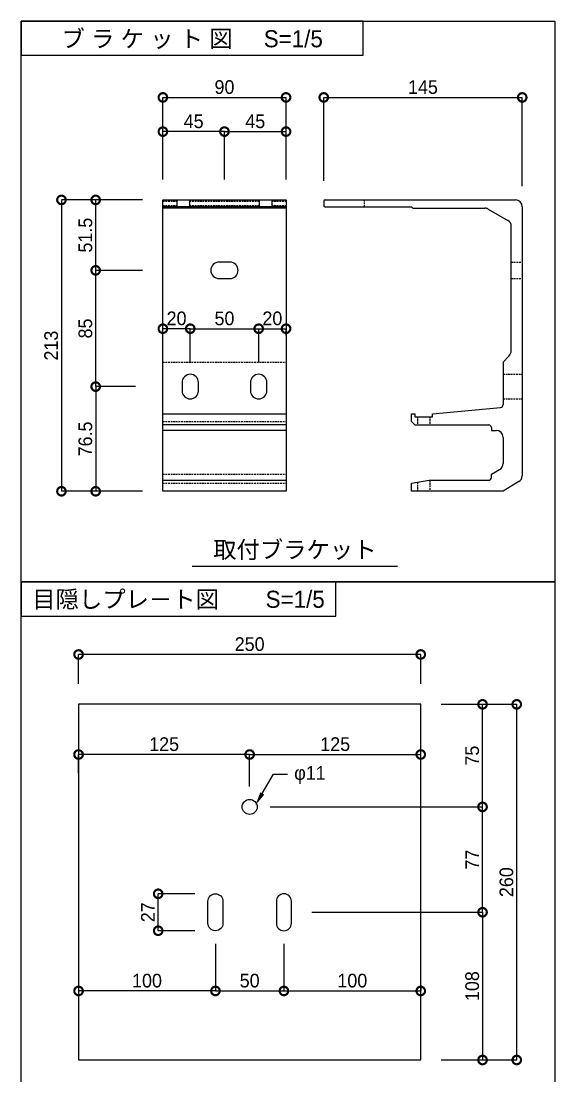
# Model space of a CAD drawing. Header units: millimetres. Extents: x 2183 to 14812, y 264 to 8523.
# Drawn here: x 14032 to 14422, y 4053 to 4824 of the extents above; entities that cross this region are included whole.
import ezdxf
from ezdxf import colors
from ezdxf.entities.mleader import LeaderData, LeaderLine
from ezdxf.enums import TextEntityAlignment as Align
from ezdxf.math import Vec2, Vec3

# ---------------------------------------------------------------- set-up
doc = ezdxf.new("R2010")
doc.units = ezdxf.units.MM
doc.header["$LTSCALE"] = 0.2
doc.linetypes.add('HIDDEN', pattern=[9.525, 6.35, -3.175])
doc.layers.get('Defpoints').update_dxf_attribs({"color": 9})
for name, color, linetype in [('寸法1', 2, 'Continuous'), ('引出線', 2, 'Continuous'), ('文字1', 2, 'Continuous'), ('製品', 4, 'Continuous'), ('鋼材', 4, 'Continuous'), ('隠れ線', 5, 'HIDDEN')]:
    doc.layers.add(name, color=color, linetype=linetype)
doc.styles.add('TENPAL（ｺﾞｼｯｸ)', font='MS PGothic.ttf')
doc.dimstyles.new('005-TENPAL', dxfattribs={"dimscale": 5, "dimtxt": 2, "dimasz": 2.5, "dimexe": 0, "dimexo": 3, "dimgap": 0.5, "dimtad": 1, "dimlfac": -1, "dimdsep": 46, "dimtxsty": 'TENPAL（ｺﾞｼｯｸ)', "dimblk1": 'DOTSMALL', "dimblk2": 'DOTSMALL', "dimsah": 1, "dimcen": 3, "dimazin": 2, "dimtfac": 1, "dimtofl": 0, "dimtmove": 0, "dimatfit": 3, "dimfxl": 1, "dimtolj": 1, "dimtzin": 0, "dimarcsym": 0})

# ---------------------------------------------------------------- blocks, each defined once
blk = doc.blocks.new('_DOTSMALL')
at = {"color": 0, "linetype": 'ByBlock', "const_width": 0.5}
blk.add_lwpolyline([(-0.0625, 0, 1), (0.0625, 0, 1)], format="xyb", close=True, dxfattribs=at)
blk = doc.blocks.new('*D28')
at = {"layer": 'Defpoints', "color": 0, "transparency": 16777216}
for p in [(14398.37, 4767.92), (14253.37, 4691.99), (14398.37, 4687.99)]:
    blk.add_point(p, dxfattribs=at)
at = {"layer": '寸法1', "color": 0, "lineweight": -2, "transparency": 16777216}
for p, q in [((14253.37, 4706.99), (14253.37, 4767.92)), ((14253.37, 4767.92), (14398.37, 4767.92)), ((14398.37, 4702.99), (14398.37, 4767.92))]:
    blk.add_line(p, q, dxfattribs=at)
at = {"layer": '寸法1', "color": 0, "lineweight": -2, "transparency": 16777216, "xscale": 12.5, "yscale": 12.5, "zscale": 12.5, "rotation": 180}
blk.add_blockref('_DOTSMALL', (14253.37, 4767.92), dxfattribs=at)
at = {"layer": '寸法1', "color": 0, "lineweight": -2, "transparency": 16777216, "xscale": 12.5, "yscale": 12.5, "zscale": 12.5}
blk.add_blockref('_DOTSMALL', (14398.37, 4767.92), dxfattribs=at)
at = {"layer": '寸法1', "color": 0, "transparency": 16777216, "insert": (14325.87, 4775.42), "char_height": 10, "attachment_point": 5, "style": 'TENPAL（ｺﾞｼｯｸ)'}
blk.add_mtext('\\A1;145', dxfattribs=at)
blk = doc.blocks.new('*D29')
at = {"layer": 'Defpoints', "color": 0, "transparency": 16777216}
for p in [(14225.82, 4767.92), (14135.82, 4692.99), (14225.82, 4692.99)]:
    blk.add_point(p, dxfattribs=at)
at = {"layer": '寸法1', "color": 0, "lineweight": -2, "transparency": 16777216}
for p, q in [((14135.82, 4707.99), (14135.82, 4767.92)), ((14135.82, 4767.92), (14225.82, 4767.92)), ((14225.82, 4707.99), (14225.82, 4767.92))]:
    blk.add_line(p, q, dxfattribs=at)
at = {"layer": '寸法1', "color": 0, "lineweight": -2, "transparency": 16777216, "xscale": 12.5, "yscale": 12.5, "zscale": 12.5, "rotation": 180}
blk.add_blockref('_DOTSMALL', (14135.82, 4767.92), dxfattribs=at)
at = {"layer": '寸法1', "color": 0, "lineweight": -2, "transparency": 16777216, "xscale": 12.5, "yscale": 12.5, "zscale": 12.5}
blk.add_blockref('_DOTSMALL', (14225.82, 4767.92), dxfattribs=at)
at = {"layer": '寸法1', "color": 0, "transparency": 16777216, "insert": (14180.82, 4775.42), "char_height": 10, "attachment_point": 5, "style": 'TENPAL（ｺﾞｼｯｸ)'}
blk.add_mtext('\\A1;90', dxfattribs=at)
blk = doc.blocks.new('*D30')
at = {"layer": 'Defpoints', "color": 0, "transparency": 16777216}
for p in [(14130.82, 4556.49), (14086.73, 4479.99), (14135.82, 4479.99)]:
    blk.add_point(p, dxfattribs=at)
at = {"layer": '寸法1', "color": 0, "lineweight": -2, "transparency": 16777216}
for p, q in [((14115.82, 4556.49), (14086.73, 4556.49)), ((14086.73, 4556.49), (14086.73, 4479.99)), ((14120.82, 4479.99), (14086.73, 4479.99))]:
    blk.add_line(p, q, dxfattribs=at)
at = {"layer": '寸法1', "color": 0, "lineweight": -2, "transparency": 16777216, "xscale": 12.5, "yscale": 12.5, "zscale": 12.5}
for p, rotation in [((14086.73, 4556.49), 90), ((14086.73, 4479.99), 270)]:
    blk.add_blockref('_DOTSMALL', p, dxfattribs=dict(at, rotation=rotation))
at = {"layer": '寸法1', "color": 0, "transparency": 16777216, "insert": (14079.23, 4518.24), "char_height": 10, "attachment_point": 5, "rotation": 90, "style": 'TENPAL（ｺﾞｼｯｸ)'}
blk.add_mtext('\\A1;76.5', dxfattribs=at)
blk = doc.blocks.new('*D31')
at = {"layer": 'Defpoints', "color": 0, "transparency": 16777216}
for p in [(14135.82, 4692.99), (14061.73, 4479.99), (14135.82, 4479.99)]:
    blk.add_point(p, dxfattribs=at)
at = {"layer": '寸法1', "color": 0, "lineweight": -2, "transparency": 16777216}
for p, q in [((14120.82, 4692.99), (14061.73, 4692.99)), ((14061.73, 4692.99), (14061.73, 4479.99)), ((14120.82, 4479.99), (14061.73, 4479.99))]:
    blk.add_line(p, q, dxfattribs=at)
at = {"layer": '寸法1', "color": 0, "lineweight": -2, "transparency": 16777216, "xscale": 12.5, "yscale": 12.5, "zscale": 12.5}
for p, rotation in [((14061.73, 4692.99), 90), ((14061.73, 4479.99), 270)]:
    blk.add_blockref('_DOTSMALL', p, dxfattribs=dict(at, rotation=rotation))
at = {"layer": '寸法1', "color": 0, "transparency": 16777216, "insert": (14054.23, 4586.49), "char_height": 10, "attachment_point": 5, "rotation": 90, "style": 'TENPAL（ｺﾞｼｯｸ)'}
blk.add_mtext('\\A1;213', dxfattribs=at)
blk = doc.blocks.new('*D32')
at = {"layer": 'Defpoints', "color": 0, "transparency": 16777216}
for p in [(14086.73, 4641.49), (14135.82, 4641.49), (14130.82, 4556.49)]:
    blk.add_point(p, dxfattribs=at)
at = {"layer": '寸法1', "color": 0, "lineweight": -2, "transparency": 16777216}
for p, q in [((14120.82, 4641.49), (14086.73, 4641.49)), ((14086.73, 4556.49), (14086.73, 4641.49)), ((14115.82, 4556.49), (14086.73, 4556.49))]:
    blk.add_line(p, q, dxfattribs=at)
at = {"layer": '寸法1', "color": 0, "lineweight": -2, "transparency": 16777216, "xscale": 12.5, "yscale": 12.5, "zscale": 12.5}
for p, rotation in [((14086.73, 4641.49), 90), ((14086.73, 4556.49), 270)]:
    blk.add_blockref('_DOTSMALL', p, dxfattribs=dict(at, rotation=rotation))
at = {"layer": '寸法1', "color": 0, "transparency": 16777216, "insert": (14079.23, 4598.99), "char_height": 10, "attachment_point": 5, "rotation": 90, "style": 'TENPAL（ｺﾞｼｯｸ)'}
blk.add_mtext('\\A1;85', dxfattribs=at)
blk = doc.blocks.new('*D33')
at = {"layer": 'Defpoints', "color": 0, "transparency": 16777216}
for p in [(14086.73, 4692.99), (14135.82, 4692.99), (14135.82, 4641.49)]:
    blk.add_point(p, dxfattribs=at)
at = {"layer": '寸法1', "color": 0, "lineweight": -2, "transparency": 16777216}
for p, q in [((14120.82, 4692.99), (14086.73, 4692.99)), ((14086.73, 4641.49), (14086.73, 4692.99)), ((14120.82, 4641.49), (14086.73, 4641.49))]:
    blk.add_line(p, q, dxfattribs=at)
at = {"layer": '寸法1', "color": 0, "lineweight": -2, "transparency": 16777216, "xscale": 12.5, "yscale": 12.5, "zscale": 12.5}
for p, rotation in [((14086.73, 4692.99), 90), ((14086.73, 4641.49), 270)]:
    blk.add_blockref('_DOTSMALL', p, dxfattribs=dict(at, rotation=rotation))
at = {"layer": '寸法1', "color": 0, "transparency": 16777216, "insert": (14079.23, 4667.24), "char_height": 10, "attachment_point": 5, "rotation": 90, "style": 'TENPAL（ｺﾞｼｯｸ)'}
blk.add_mtext('\\A1;51.5', dxfattribs=at)
blk = doc.blocks.new('*D35')
at = {"layer": 'Defpoints', "color": 0, "transparency": 16777216}
for p in [(14135.82, 4742.92), (14135.82, 4692.99), (14180.82, 4692.99)]:
    blk.add_point(p, dxfattribs=at)
at = {"layer": '寸法1', "color": 0, "lineweight": -2, "transparency": 16777216}
for p, q in [((14135.82, 4707.99), (14135.82, 4742.92)), ((14180.82, 4742.92), (14135.82, 4742.92)), ((14180.82, 4707.99), (14180.82, 4742.92))]:
    blk.add_line(p, q, dxfattribs=at)
at = {"layer": '寸法1', "color": 0, "lineweight": -2, "transparency": 16777216, "xscale": 12.5, "yscale": 12.5, "zscale": 12.5, "rotation": 180}
blk.add_blockref('_DOTSMALL', (14135.82, 4742.92), dxfattribs=at)
at = {"layer": '寸法1', "color": 0, "lineweight": -2, "transparency": 16777216, "xscale": 12.5, "yscale": 12.5, "zscale": 12.5}
blk.add_blockref('_DOTSMALL', (14180.82, 4742.92), dxfattribs=at)
at = {"layer": '寸法1', "color": 0, "transparency": 16777216, "insert": (14158.32, 4750.42), "char_height": 10, "attachment_point": 5, "style": 'TENPAL（ｺﾞｼｯｸ)'}
blk.add_mtext('\\A1;45', dxfattribs=at)
blk = doc.blocks.new('*D34')
at = {"layer": 'Defpoints', "color": 0, "transparency": 16777216}
for p in [(14225.82, 4742.92), (14180.82, 4692.99), (14225.82, 4692.99)]:
    blk.add_point(p, dxfattribs=at)
at = {"layer": '寸法1', "color": 0, "lineweight": -2, "transparency": 16777216}
for p, q in [((14180.82, 4707.99), (14180.82, 4742.92)), ((14180.82, 4742.92), (14225.82, 4742.92)), ((14225.82, 4707.99), (14225.82, 4742.92))]:
    blk.add_line(p, q, dxfattribs=at)
at = {"layer": '寸法1', "color": 0, "lineweight": -2, "transparency": 16777216, "xscale": 12.5, "yscale": 12.5, "zscale": 12.5, "rotation": 180}
blk.add_blockref('_DOTSMALL', (14180.82, 4742.92), dxfattribs=at)
at = {"layer": '寸法1', "color": 0, "lineweight": -2, "transparency": 16777216, "xscale": 12.5, "yscale": 12.5, "zscale": 12.5}
blk.add_blockref('_DOTSMALL', (14225.82, 4742.92), dxfattribs=at)
at = {"layer": '寸法1', "color": 0, "transparency": 16777216, "insert": (14203.32, 4750.42), "char_height": 10, "attachment_point": 5, "style": 'TENPAL（ｺﾞｼｯｸ)'}
blk.add_mtext('\\A1;45', dxfattribs=at)
blk = doc.blocks.new('*D36')
at = {"layer": 'Defpoints', "color": 0, "transparency": 16777216}
for p in [(14205.82, 4598.83), (14155.82, 4559.49), (14205.82, 4559.49)]:
    blk.add_point(p, dxfattribs=at)
at = {"layer": '寸法1', "color": 0, "lineweight": -2, "transparency": 16777216}
for p, q in [((14155.82, 4574.49), (14155.82, 4598.83)), ((14155.82, 4598.83), (14205.82, 4598.83)), ((14205.82, 4574.49), (14205.82, 4598.83))]:
    blk.add_line(p, q, dxfattribs=at)
at = {"layer": '寸法1', "color": 0, "lineweight": -2, "transparency": 16777216, "xscale": 12.5, "yscale": 12.5, "zscale": 12.5, "rotation": 180}
blk.add_blockref('_DOTSMALL', (14155.82, 4598.83), dxfattribs=at)
at = {"layer": '寸法1', "color": 0, "lineweight": -2, "transparency": 16777216, "xscale": 12.5, "yscale": 12.5, "zscale": 12.5}
blk.add_blockref('_DOTSMALL', (14205.82, 4598.83), dxfattribs=at)
at = {"layer": '寸法1', "color": 0, "transparency": 16777216, "insert": (14180.82, 4606.33), "char_height": 10, "attachment_point": 5, "style": 'TENPAL（ｺﾞｼｯｸ)'}
blk.add_mtext('\\A1;50', dxfattribs=at)
blk = doc.blocks.new('*D37')
at = {"layer": 'Defpoints', "color": 0, "transparency": 16777216}
for p in [(14135.82, 4598.83), (14135.82, 4583.08), (14155.82, 4559.49)]:
    blk.add_point(p, dxfattribs=at)
at = {"layer": '寸法1', "color": 0, "lineweight": -2, "transparency": 16777216}
for p, q in [((14135.82, 4598.08), (14135.82, 4598.83)), ((14155.82, 4598.83), (14135.82, 4598.83)), ((14155.82, 4574.49), (14155.82, 4598.83))]:
    blk.add_line(p, q, dxfattribs=at)
at = {"layer": '寸法1', "color": 0, "lineweight": -2, "transparency": 16777216, "xscale": 12.5, "yscale": 12.5, "zscale": 12.5, "rotation": 180}
blk.add_blockref('_DOTSMALL', (14135.82, 4598.83), dxfattribs=at)
at = {"layer": '寸法1', "color": 0, "lineweight": -2, "transparency": 16777216, "xscale": 12.5, "yscale": 12.5, "zscale": 12.5}
blk.add_blockref('_DOTSMALL', (14155.82, 4598.83), dxfattribs=at)
at = {"layer": '寸法1', "color": 0, "transparency": 16777216, "insert": (14145.82, 4606.33), "char_height": 10, "attachment_point": 5, "style": 'TENPAL（ｺﾞｼｯｸ)'}
blk.add_mtext('\\A1;20', dxfattribs=at)
blk = doc.blocks.new('*D38')
at = {"layer": 'Defpoints', "color": 0, "transparency": 16777216}
for p in [(14225.82, 4598.83), (14225.82, 4578.86), (14205.82, 4559.49)]:
    blk.add_point(p, dxfattribs=at)
at = {"layer": '寸法1', "color": 0, "lineweight": -2, "transparency": 16777216}
for p, q in [((14205.82, 4574.49), (14205.82, 4598.83)), ((14205.82, 4598.83), (14225.82, 4598.83)), ((14225.82, 4593.86), (14225.82, 4598.83))]:
    blk.add_line(p, q, dxfattribs=at)
at = {"layer": '寸法1', "color": 0, "lineweight": -2, "transparency": 16777216, "xscale": 12.5, "yscale": 12.5, "zscale": 12.5, "rotation": 180}
blk.add_blockref('_DOTSMALL', (14205.82, 4598.83), dxfattribs=at)
at = {"layer": '寸法1', "color": 0, "lineweight": -2, "transparency": 16777216, "xscale": 12.5, "yscale": 12.5, "zscale": 12.5}
blk.add_blockref('_DOTSMALL', (14225.82, 4598.83), dxfattribs=at)
at = {"layer": '寸法1', "color": 0, "transparency": 16777216, "insert": (14215.82, 4606.33), "char_height": 10, "attachment_point": 5, "style": 'TENPAL（ｺﾞｼｯｸ)'}
blk.add_mtext('\\A1;20', dxfattribs=at)
blk = doc.blocks.new('*D51')
at = {"layer": 'Defpoints', "color": 0, "transparency": 16777216}
for p in [(14074.23, 4287.56), (14074.23, 4258.81), (14199.23, 4249.24)]:
    blk.add_point(p, dxfattribs=at)
at = {"layer": '寸法1', "color": 0, "lineweight": -2, "transparency": 16777216}
for p, q in [((14074.23, 4273.81), (14074.23, 4287.56)), ((14199.23, 4287.56), (14074.23, 4287.56)), ((14199.23, 4264.24), (14199.23, 4287.56))]:
    blk.add_line(p, q, dxfattribs=at)
at = {"layer": '寸法1', "color": 0, "lineweight": -2, "transparency": 16777216, "xscale": 12.5, "yscale": 12.5, "zscale": 12.5, "rotation": 180}
blk.add_blockref('_DOTSMALL', (14074.23, 4287.56), dxfattribs=at)
at = {"layer": '寸法1', "color": 0, "lineweight": -2, "transparency": 16777216, "xscale": 12.5, "yscale": 12.5, "zscale": 12.5}
blk.add_blockref('_DOTSMALL', (14199.23, 4287.56), dxfattribs=at)
at = {"layer": '寸法1', "color": 0, "transparency": 16777216, "insert": (14136.73, 4295.06), "char_height": 10, "attachment_point": 5, "style": 'TENPAL（ｺﾞｼｯｸ)'}
blk.add_mtext('\\A1;125', dxfattribs=at)
blk = doc.blocks.new('*D41')
at = {"layer": 'Defpoints', "color": 0, "transparency": 16777216}
for p in [(14324.23, 4287.56), (14324.23, 4258.81), (14199.23, 4249.24)]:
    blk.add_point(p, dxfattribs=at)
at = {"layer": '寸法1', "color": 0, "lineweight": -2, "transparency": 16777216}
for p, q in [((14199.23, 4264.24), (14199.23, 4287.56)), ((14199.23, 4287.56), (14324.23, 4287.56)), ((14324.23, 4273.81), (14324.23, 4287.56))]:
    blk.add_line(p, q, dxfattribs=at)
at = {"layer": '寸法1', "color": 0, "lineweight": -2, "transparency": 16777216, "xscale": 12.5, "yscale": 12.5, "zscale": 12.5, "rotation": 180}
blk.add_blockref('_DOTSMALL', (14199.23, 4287.56), dxfattribs=at)
at = {"layer": '寸法1', "color": 0, "lineweight": -2, "transparency": 16777216, "xscale": 12.5, "yscale": 12.5, "zscale": 12.5}
blk.add_blockref('_DOTSMALL', (14324.23, 4287.56), dxfattribs=at)
at = {"layer": '寸法1', "color": 0, "transparency": 16777216, "insert": (14261.73, 4295.06), "char_height": 10, "attachment_point": 5, "style": 'TENPAL（ｺﾞｼｯｸ)'}
blk.add_mtext('\\A1;125', dxfattribs=at)
blk = doc.blocks.new('*D45')
at = {"layer": 'Defpoints', "color": 0, "transparency": 16777216}
for p in [(14174.23, 4164.24), (14224.23, 4164.24), (14224.23, 4114.71)]:
    blk.add_point(p, dxfattribs=at)
at = {"layer": '寸法1', "color": 0, "lineweight": -2, "transparency": 16777216}
for p, q in [((14174.23, 4149.24), (14174.23, 4114.71)), ((14224.23, 4149.24), (14224.23, 4114.71)), ((14174.23, 4114.71), (14224.23, 4114.71))]:
    blk.add_line(p, q, dxfattribs=at)
at = {"layer": '寸法1', "color": 0, "lineweight": -2, "transparency": 16777216, "xscale": 12.5, "yscale": 12.5, "zscale": 12.5, "rotation": 180}
blk.add_blockref('_DOTSMALL', (14174.23, 4114.71), dxfattribs=at)
at = {"layer": '寸法1', "color": 0, "lineweight": -2, "transparency": 16777216, "xscale": 12.5, "yscale": 12.5, "zscale": 12.5}
blk.add_blockref('_DOTSMALL', (14224.23, 4114.71), dxfattribs=at)
at = {"layer": '寸法1', "color": 0, "transparency": 16777216, "insert": (14199.23, 4122.21), "char_height": 10, "attachment_point": 5, "style": 'TENPAL（ｺﾞｼｯｸ)'}
blk.add_mtext('\\A1;50', dxfattribs=at)
blk = doc.blocks.new('*D46')
at = {"layer": 'Defpoints', "color": 0, "transparency": 16777216}
for p in [(14174.23, 4164.24), (14074.23, 4133.88), (14074.23, 4114.71)]:
    blk.add_point(p, dxfattribs=at)
at = {"layer": '寸法1', "color": 0, "lineweight": -2, "transparency": 16777216}
for p, q in [((14174.23, 4149.24), (14174.23, 4114.71)), ((14074.23, 4118.88), (14074.23, 4114.71)), ((14174.23, 4114.71), (14074.23, 4114.71))]:
    blk.add_line(p, q, dxfattribs=at)
at = {"layer": '寸法1', "color": 0, "lineweight": -2, "transparency": 16777216, "xscale": 12.5, "yscale": 12.5, "zscale": 12.5, "rotation": 180}
blk.add_blockref('_DOTSMALL', (14074.23, 4114.71), dxfattribs=at)
at = {"layer": '寸法1', "color": 0, "lineweight": -2, "transparency": 16777216, "xscale": 12.5, "yscale": 12.5, "zscale": 12.5}
blk.add_blockref('_DOTSMALL', (14174.23, 4114.71), dxfattribs=at)
at = {"layer": '寸法1', "color": 0, "transparency": 16777216, "insert": (14124.23, 4122.21), "char_height": 10, "attachment_point": 5, "style": 'TENPAL（ｺﾞｼｯｸ)'}
blk.add_mtext('\\A1;100', dxfattribs=at)
blk = doc.blocks.new('*D42')
at = {"layer": 'Defpoints', "color": 0, "transparency": 16777216}
for p in [(14224.23, 4164.24), (14324.23, 4133.88), (14324.23, 4114.71)]:
    blk.add_point(p, dxfattribs=at)
at = {"layer": '寸法1', "color": 0, "lineweight": -2, "transparency": 16777216}
for p, q in [((14224.23, 4149.24), (14224.23, 4114.71)), ((14324.23, 4118.88), (14324.23, 4114.71)), ((14224.23, 4114.71), (14324.23, 4114.71))]:
    blk.add_line(p, q, dxfattribs=at)
at = {"layer": '寸法1', "color": 0, "lineweight": -2, "transparency": 16777216, "xscale": 12.5, "yscale": 12.5, "zscale": 12.5, "rotation": 180}
blk.add_blockref('_DOTSMALL', (14224.23, 4114.71), dxfattribs=at)
at = {"layer": '寸法1', "color": 0, "lineweight": -2, "transparency": 16777216, "xscale": 12.5, "yscale": 12.5, "zscale": 12.5}
blk.add_blockref('_DOTSMALL', (14324.23, 4114.71), dxfattribs=at)
at = {"layer": '寸法1', "color": 0, "transparency": 16777216, "insert": (14274.23, 4122.21), "char_height": 10, "attachment_point": 5, "style": 'TENPAL（ｺﾞｼｯｸ)'}
blk.add_mtext('\\A1;100', dxfattribs=at)
blk = doc.blocks.new('*D47')
at = {"layer": 'Defpoints', "color": 0, "transparency": 16777216}
for p in [(14229.73, 4172.24), (14324.23, 4064.24), (14369.37, 4064.24)]:
    blk.add_point(p, dxfattribs=at)
at = {"layer": '寸法1', "color": 0, "lineweight": -2, "transparency": 16777216}
for p, q in [((14244.73, 4172.24), (14369.37, 4172.24)), ((14369.37, 4172.24), (14369.37, 4064.24)), ((14339.23, 4064.24), (14369.37, 4064.24))]:
    blk.add_line(p, q, dxfattribs=at)
at = {"layer": '寸法1', "color": 0, "lineweight": -2, "transparency": 16777216, "xscale": 12.5, "yscale": 12.5, "zscale": 12.5}
for p, rotation in [((14369.37, 4172.24), 90), ((14369.37, 4064.24), 270)]:
    blk.add_blockref('_DOTSMALL', p, dxfattribs=dict(at, rotation=rotation))
at = {"layer": '寸法1', "color": 0, "transparency": 16777216, "insert": (14361.87, 4118.24), "char_height": 10, "attachment_point": 5, "rotation": 90, "style": 'TENPAL（ｺﾞｼｯｸ)'}
blk.add_mtext('\\A1;108', dxfattribs=at)
blk = doc.blocks.new('*D48')
at = {"layer": 'Defpoints', "color": 0, "transparency": 16777216}
for p in [(14132.41, 4185.74), (14174.23, 4185.74), (14174.23, 4158.74)]:
    blk.add_point(p, dxfattribs=at)
at = {"layer": '寸法1', "color": 0, "lineweight": -2, "transparency": 16777216}
for p, q in [((14159.23, 4185.74), (14132.41, 4185.74)), ((14132.41, 4158.74), (14132.41, 4185.74)), ((14159.23, 4158.74), (14132.41, 4158.74))]:
    blk.add_line(p, q, dxfattribs=at)
at = {"layer": '寸法1', "color": 0, "lineweight": -2, "transparency": 16777216, "xscale": 12.5, "yscale": 12.5, "zscale": 12.5}
for p, rotation in [((14132.41, 4185.74), 90), ((14132.41, 4158.74), 270)]:
    blk.add_blockref('_DOTSMALL', p, dxfattribs=dict(at, rotation=rotation))
at = {"layer": '寸法1', "color": 0, "transparency": 16777216, "insert": (14124.91, 4172.24), "char_height": 10, "attachment_point": 5, "rotation": 90, "style": 'TENPAL（ｺﾞｼｯｸ)'}
blk.add_mtext('\\A1;27', dxfattribs=at)
blk = doc.blocks.new('*D43')
at = {"layer": 'Defpoints', "color": 0, "transparency": 16777216}
for p in [(14199.23, 4249.24), (14369.37, 4249.24), (14229.73, 4172.24)]:
    blk.add_point(p, dxfattribs=at)
at = {"layer": '寸法1', "color": 0, "lineweight": -2, "transparency": 16777216}
for p, q in [((14214.23, 4249.24), (14369.37, 4249.24)), ((14369.37, 4172.24), (14369.37, 4249.24)), ((14244.73, 4172.24), (14369.37, 4172.24))]:
    blk.add_line(p, q, dxfattribs=at)
at = {"layer": '寸法1', "color": 0, "lineweight": -2, "transparency": 16777216, "xscale": 12.5, "yscale": 12.5, "zscale": 12.5}
for p, rotation in [((14369.37, 4249.24), 90), ((14369.37, 4172.24), 270)]:
    blk.add_blockref('_DOTSMALL', p, dxfattribs=dict(at, rotation=rotation))
at = {"layer": '寸法1', "color": 0, "transparency": 16777216, "insert": (14361.87, 4210.74), "char_height": 10, "attachment_point": 5, "rotation": 90, "style": 'TENPAL（ｺﾞｼｯｸ)'}
blk.add_mtext('\\A1;77', dxfattribs=at)
blk = doc.blocks.new('*D49')
at = {"layer": 'Defpoints', "color": 0, "transparency": 16777216}
for p in [(14324.23, 4324.24), (14369.37, 4324.24), (14199.23, 4249.24)]:
    blk.add_point(p, dxfattribs=at)
at = {"layer": '寸法1', "color": 0, "lineweight": -2, "transparency": 16777216}
for p, q in [((14339.23, 4324.24), (14369.37, 4324.24)), ((14369.37, 4249.24), (14369.37, 4324.24)), ((14214.23, 4249.24), (14369.37, 4249.24))]:
    blk.add_line(p, q, dxfattribs=at)
at = {"layer": '寸法1', "color": 0, "lineweight": -2, "transparency": 16777216, "xscale": 12.5, "yscale": 12.5, "zscale": 12.5}
for p, rotation in [((14369.37, 4324.24), 90), ((14369.37, 4249.24), 270)]:
    blk.add_blockref('_DOTSMALL', p, dxfattribs=dict(at, rotation=rotation))
at = {"layer": '寸法1', "color": 0, "transparency": 16777216, "insert": (14361.87, 4286.74), "char_height": 10, "attachment_point": 5, "rotation": 90, "style": 'TENPAL（ｺﾞｼｯｸ)'}
blk.add_mtext('\\A1;75', dxfattribs=at)
blk = doc.blocks.new('*D44')
at = {"layer": 'Defpoints', "color": 0, "transparency": 16777216}
for p in [(14324.23, 4324.24), (14394.37, 4324.24), (14324.23, 4064.24)]:
    blk.add_point(p, dxfattribs=at)
at = {"layer": '寸法1', "color": 0, "lineweight": -2, "transparency": 16777216}
for p, q in [((14339.23, 4324.24), (14394.37, 4324.24)), ((14394.37, 4064.24), (14394.37, 4324.24)), ((14339.23, 4064.24), (14394.37, 4064.24))]:
    blk.add_line(p, q, dxfattribs=at)
at = {"layer": '寸法1', "color": 0, "lineweight": -2, "transparency": 16777216, "xscale": 12.5, "yscale": 12.5, "zscale": 12.5}
for p, rotation in [((14394.37, 4324.24), 90), ((14394.37, 4064.24), 270)]:
    blk.add_blockref('_DOTSMALL', p, dxfattribs=dict(at, rotation=rotation))
at = {"layer": '寸法1', "color": 0, "transparency": 16777216, "insert": (14386.87, 4194.24), "char_height": 10, "attachment_point": 5, "rotation": 90, "style": 'TENPAL（ｺﾞｼｯｸ)'}
blk.add_mtext('\\A1;260', dxfattribs=at)
blk = doc.blocks.new('*D50')
at = {"layer": 'Defpoints', "color": 0, "transparency": 16777216}
for p in [(14074.23, 4360.7), (14074.23, 4324.24), (14324.23, 4324.24)]:
    blk.add_point(p, dxfattribs=at)
at = {"layer": '寸法1', "color": 0, "lineweight": -2, "transparency": 16777216}
for p, q in [((14074.23, 4339.24), (14074.23, 4360.7)), ((14324.23, 4360.7), (14074.23, 4360.7)), ((14324.23, 4339.24), (14324.23, 4360.7))]:
    blk.add_line(p, q, dxfattribs=at)
at = {"layer": '寸法1', "color": 0, "lineweight": -2, "transparency": 16777216, "xscale": 12.5, "yscale": 12.5, "zscale": 12.5, "rotation": 180}
blk.add_blockref('_DOTSMALL', (14074.23, 4360.7), dxfattribs=at)
at = {"layer": '寸法1', "color": 0, "lineweight": -2, "transparency": 16777216, "xscale": 12.5, "yscale": 12.5, "zscale": 12.5}
blk.add_blockref('_DOTSMALL', (14324.23, 4360.7), dxfattribs=at)
at = {"layer": '寸法1', "color": 0, "transparency": 16777216, "insert": (14199.23, 4368.2), "char_height": 10, "attachment_point": 5, "style": 'TENPAL（ｺﾞｼｯｸ)'}
blk.add_mtext('\\A1;250', dxfattribs=at)

msp = doc.modelspace()

# ---------------------------------------------------------------- linework, layer by layer
at = {"layer": '文字1'}
msp.add_line((14157.244, 4425.179), (14307.244, 4425.179), dxfattribs=at)
at = {"layer": '文字1', "color": 2, "linetype": 'ByBlock'}
for points in [[(14032.244, 4823.709), (14422.244, 4823.709), (14422.244, 4413.709), (14032.244, 4413.709)], [(14032.244, 4413.709), (14422.244, 4413.709), (14422.244, 4003.709), (14032.244, 4003.709)]]:
    msp.add_lwpolyline(points, close=True, dxfattribs=at)
at = {"layer": '文字1'}
for points in [[(14032.244, 4798.709), (14282.244, 4798.709), (14282.244, 4798.709), (14282.244, 4823.709), (14282.244, 4823.709), (14032.244, 4823.709), (14032.244, 4823.709), (14032.244, 4798.709), (14032.244, 4798.709)], [(14032.244, 4388.709), (14262.244, 4388.709), (14262.244, 4388.709), (14262.244, 4413.709), (14262.244, 4413.709), (14032.244, 4413.709), (14032.244, 4413.709), (14032.244, 4388.709), (14032.244, 4388.709)]]:
    msp.add_lwpolyline(points, dxfattribs=at)
at = {"layer": '製品', "color": 30}
for p, q in [((14253.374, 4691.992), (14253.374, 4688.992)), ((14254.374, 4692.992), (14393.374, 4692.992)), ((14254.374, 4687.992), (14317.374, 4687.992)), ((14317.374, 4687.992), (14318.374, 4686.992)), ((14318.374, 4686.992), (14371.035, 4686.992)), ((14373.535, 4686.323), (14387.874, 4678.043)), ((14398.374, 4687.992), (14398.374, 4491.306)), ((14390.374, 4582.978), (14390.374, 4673.713)), ((14384.374, 4574.492), (14388.617, 4578.735)), ((14384.374, 4574.492), (14384.374, 4543.308)), ((14317.374, 4536.492), (14319.874, 4536.492)), ((14317.374, 4530.992), (14317.374, 4536.492)), ((14319.874, 4536.492), (14319.874, 4534.492)), ((14319.874, 4534.492), (14332.874, 4534.492)), ((14332.874, 4536.492), (14382.568, 4541.317)), ((14332.874, 4534.492), (14332.874, 4536.492)), ((14317.374, 4530.992), (14319.874, 4528.492)), ((14319.874, 4528.492), (14373.874, 4528.492)), ((14375.874, 4526.492), (14375.874, 4524.492)), ((14375.874, 4524.492), (14379.374, 4524.492)), ((14384.374, 4519.492), (14384.374, 4500.287)), ((14375.874, 4492.492), (14381.874, 4495.956)), ((14317.374, 4485.992), (14330.374, 4487.992)), ((14330.374, 4487.992), (14373.874, 4487.992)), ((14375.874, 4489.992), (14375.874, 4492.492)), ((14317.374, 4479.992), (14317.374, 4485.992)), ((14395.969, 4487.032), (14384.374, 4479.992)), ((14384.374, 4479.992), (14317.374, 4479.992))]:
    msp.add_line(p, q, dxfattribs=at)
for points in [[(14225.817, 4686.992), (14135.817, 4686.992), (14135.817, 4692.992), (14225.817, 4692.992)], [(14225.817, 4687.992), (14135.817, 4687.992), (14135.817, 4692.992), (14225.817, 4692.992)], [(14225.817, 4479.992), (14135.817, 4479.992), (14135.817, 4692.992), (14225.817, 4692.992)], [(14155.317, 4687.992), (14146.317, 4687.992), (14146.317, 4692.992), (14155.317, 4692.992)], [(14215.317, 4687.992), (14206.317, 4687.992), (14206.317, 4692.992), (14215.317, 4692.992)], [(14225.817, 4524.492), (14135.817, 4524.492), (14135.817, 4536.492), (14225.817, 4536.492)], [(14225.817, 4528.492), (14135.817, 4528.492), (14135.817, 4536.492), (14225.817, 4536.492)], [(14225.817, 4479.992), (14135.817, 4479.992), (14135.817, 4487.992), (14225.817, 4487.992)]]:
    msp.add_lwpolyline(points, close=True, dxfattribs=at)
for points in [[(14184.817, 4635.492, 0.4142136), (14190.817, 4641.492, 0.4142136), (14184.817, 4647.492), (14176.817, 4647.492, 0.4142136), (14170.817, 4641.492, 0.4142136), (14176.817, 4635.492)], [(14161.817, 4553.492), (14161.817, 4559.492, 0.4142136), (14155.817, 4565.492, 0.4142136), (14149.817, 4559.492), (14149.817, 4553.492, 0.4142136), (14155.817, 4547.492), (14155.817, 4547.492, 0.4142136)], [(14211.817, 4553.492), (14211.817, 4559.492, 0.4142136), (14205.817, 4565.492, 0.4142136), (14199.817, 4559.492), (14199.817, 4553.492, 0.4142136), (14205.817, 4547.492), (14205.817, 4547.492, 0.4142136)]]:
    msp.add_lwpolyline(points, format="xyb", close=True, dxfattribs=at)
for centre, radius, start, end in [((14254.374, 4691.992), 1, 90, 180), ((14254.374, 4688.992), 1, 180, 270), ((14393.374, 4687.992), 5, 0, 90), ((14371.035, 4681.992), 5, 60, 90), ((14385.374, 4673.713), 5, 0, 60), ((14384.374, 4582.978), 6, 315, 0), ((14382.374, 4543.308), 2, 275.545317, 0), ((14373.874, 4526.492), 2, 0, 90), ((14379.374, 4519.492), 5, 0, 90), ((14379.374, 4500.287), 5, 300, 0), ((14373.874, 4489.992), 2, 270, 0), ((14393.374, 4491.306), 5, 301.263732, 0)]:
    msp.add_arc(centre, radius, start, end, dxfattribs=at)
at = {"layer": '鋼材', "color": 30}
msp.add_lwpolyline([(14324.231, 4064.238), (14324.231, 4324.238), (14074.231, 4324.238), (14074.231, 4064.238)], close=True, dxfattribs=at)
for points in [[(14168.731, 4164.238), (14168.731, 4180.238, -1), (14179.731, 4180.238), (14179.731, 4164.238, -1)], [(14229.731, 4164.238), (14229.731, 4180.238, 1), (14218.731, 4180.238), (14218.731, 4164.238, 1)]]:
    msp.add_lwpolyline(points, format="xyb", close=True, dxfattribs=at)
msp.add_circle((14199.231, 4249.238), 5.5, dxfattribs=at)
at = {"layer": '隠れ線'}
for p, q in [((14135.817, 4691.992), (14146.317, 4691.992)), ((14135.817, 4691.992), (14146.317, 4691.992)), ((14135.817, 4688.992), (14146.317, 4688.992)), ((14135.817, 4688.992), (14146.317, 4688.992)), ((14155.317, 4691.992), (14206.317, 4691.992)), ((14155.317, 4688.992), (14206.317, 4688.992)), ((14215.317, 4691.992), (14225.817, 4691.992)), ((14215.317, 4691.992), (14225.817, 4691.992)), ((14215.317, 4688.992), (14225.817, 4688.992)), ((14215.317, 4688.992), (14225.817, 4688.992)), ((14135.817, 4574.492), (14225.817, 4574.492)), ((14135.817, 4530.992), (14225.817, 4530.992)), ((14135.817, 4492.492), (14225.817, 4492.492)), ((14135.817, 4485.992), (14225.817, 4485.992))]:
    msp.add_line(p, q, dxfattribs=at)
at = {"layer": '隠れ線', "color": 1}
for p, q in [((14282.874, 4692.992), (14282.874, 4687.992)), ((14390.374, 4647.492), (14398.374, 4647.492)), ((14390.374, 4635.492), (14398.374, 4635.492)), ((14384.374, 4565.492), (14398.374, 4565.492)), ((14384.374, 4547.492), (14398.374, 4547.492)), ((14321.874, 4534.492), (14321.874, 4528.492)), ((14330.874, 4534.492), (14330.874, 4528.492)), ((14330.874, 4487.992), (14330.874, 4479.992)), ((14321.874, 4486.685), (14321.874, 4479.992))]:
    msp.add_line(p, q, dxfattribs=at)

# ---------------------------------------------------------------- texts
at = {"layer": '文字1', "style": 'TENPAL（ｺﾞｼｯｸ)'}
for s, p in [('ブ ラ ケ ッ ト 図     S=1/5', (14157.244, 4811.209)), ('取付ブラケット', (14232.244, 4437.679)), ('目隠しプレ－ト図\u3000\u3000S=1/5', (14147.244, 4401.209))]:
    msp.add_text(s, height=12.5, dxfattribs=at).set_placement(p, align=Align.MIDDLE)

# ---------------------------------------------------------------- dimensions: what is measured, and where the dimension line sits
at = {"layer": '寸法1'}
for base, p1, p2, picture, middle in [((14225.817, 4767.92), (14135.817, 4692.992), (14225.817, 4692.992), '*D29', (14180.817, 4775.42)), ((14398.374, 4767.92), (14253.374, 4691.992), (14398.374, 4687.992), '*D28', (14325.874, 4775.42)), ((14135.817, 4742.92), (14180.817, 4692.992), (14135.817, 4692.992), '*D35', (14158.317, 4750.42)), ((14205.817, 4598.829), (14155.817, 4559.492), (14205.817, 4559.492), '*D36', (14180.817, 4606.329)), ((14074.231, 4360.704), (14324.231, 4324.238), (14074.231, 4324.238), '*D50', (14199.231, 4368.204)), ((14074.231, 4287.557), (14199.231, 4249.238), (14074.231, 4258.806), '*D51', (14136.731, 4295.057)), ((14074.231, 4114.712), (14174.231, 4164.238), (14074.231, 4133.879), '*D46', (14124.231, 4122.212)), ((14224.231, 4114.712), (14174.231, 4164.238), (14224.231, 4164.238), '*D45', (14199.231, 4122.212))]:
    dim = msp.add_linear_dim(base=base, p1=p1, p2=p2, dimstyle='005-TENPAL', dxfattribs=at)
    dim.commit()
    dim.dimension.update_dxf_attribs({"geometry": picture, "text_midpoint": middle})
for base, p1, p2, angle, picture, middle in [((14225.817, 4742.92), (14180.817, 4692.992), (14225.817, 4692.992), 180, '*D34', (14203.317, 4750.42)), ((14061.729, 4479.992), (14135.817, 4692.992), (14135.817, 4479.992), 90, '*D31', (14054.229, 4586.492)), ((14086.729, 4692.992), (14135.817, 4641.492), (14135.817, 4692.992), 270, '*D33', (14079.229, 4667.242)), ((14086.729, 4641.492), (14130.817, 4556.492), (14135.817, 4641.492), 270, '*D32', (14079.229, 4598.992)), ((14086.729, 4479.992), (14130.817, 4556.492), (14135.817, 4479.992), 90, '*D30', (14079.229, 4518.242)), ((14369.371, 4324.238), (14199.231, 4249.238), (14324.231, 4324.238), 90, '*D49', (14361.871, 4286.738)), ((14394.371, 4324.238), (14324.231, 4064.238), (14324.231, 4324.238), 90, '*D44', (14386.871, 4194.238)), ((14324.231, 4287.557), (14199.231, 4249.238), (14324.231, 4258.806), 180, '*D41', (14261.731, 4295.057)), ((14369.371, 4249.238), (14229.731, 4172.238), (14199.231, 4249.238), 90, '*D43', (14361.871, 4210.738)), ((14132.408, 4185.738), (14174.231, 4158.738), (14174.231, 4185.738), 90, '*D48', (14124.908, 4172.238)), ((14369.371, 4064.238), (14229.731, 4172.238), (14324.231, 4064.238), 90, '*D47', (14361.871, 4118.238)), ((14324.231, 4114.712), (14224.231, 4164.238), (14324.231, 4133.879), 180, '*D42', (14274.231, 4122.212))]:
    dim = msp.add_linear_dim(base=base, p1=p1, p2=p2, angle=angle, dimstyle='005-TENPAL', dxfattribs=at)
    dim.commit()
    dim.dimension.update_dxf_attribs({"geometry": picture, "text_midpoint": middle})
for base, p1, p2, picture, middle in [((14135.817, 4598.829), (14155.817, 4559.492), (14135.817, 4583.085), '*D37', (14145.817, 4598.829)), ((14225.817, 4598.829), (14205.817, 4559.492), (14225.817, 4578.855), '*D38', (14215.817, 4598.829))]:
    dim = msp.add_linear_dim(base=base, p1=p1, p2=p2, dimstyle='005-TENPAL', dxfattribs=at)
    dim.commit()
    dim.dimension.update_dxf_attribs({"geometry": picture, "text_midpoint": middle, "dimtype": 160})

# ---------------------------------------------------------------- leaders
at = {"layer": '引出線'}
ml = msp.add_multileader_mtext('Standard', dxfattribs=at)
ml.set_content('φ11', color=2, style='TENPAL（ｺﾞｼｯｸ)')
ml.set_leader_properties(color=2)
ml.build(insert=Vec2(0, 0))
ml.multileader.update_dxf_attribs({"dogleg_length": 10, "arrow_head_size": 10})
ctx = ml.context
ctx.base_point, ctx.char_height, ctx.arrow_head_size, ctx.landing_gap_size, ctx.plane_origin = Vec3(14226.76, 4273.187), 10, 10, 5, Vec3(14203.4, 4220.43)
notes = []
notes.append((ctx, [(0, (1, 1, 0), (14216.76, 4273.187), (1, 0), 10, [(0, [(14203.4, 4250.43)], 0, [])])]))
ctx.mtext.insert, ctx.mtext.flow_direction = Vec3(14231.76, 4279.096), 5
for ctx, leaders in notes:
    for number, flags, end, landing, length, lines in leaders:
        leader = LeaderData()
        leader.index, (leader.has_last_leader_line, leader.has_dogleg_vector, leader.attachment_direction) = number, flags
        leader.last_leader_point, leader.dogleg_vector, leader.dogleg_length = Vec3(end), Vec3(landing), length
        for number, points, colour, breaks in lines:
            line = LeaderLine()
            line.index, line.vertices, line.color, line.breaks = number, Vec3.list(points), colors.encode_raw_color(colour), breaks
            leader.lines.append(line)
        ctx.leaders.append(leader)

doc.saveas('drawing.dxf')
